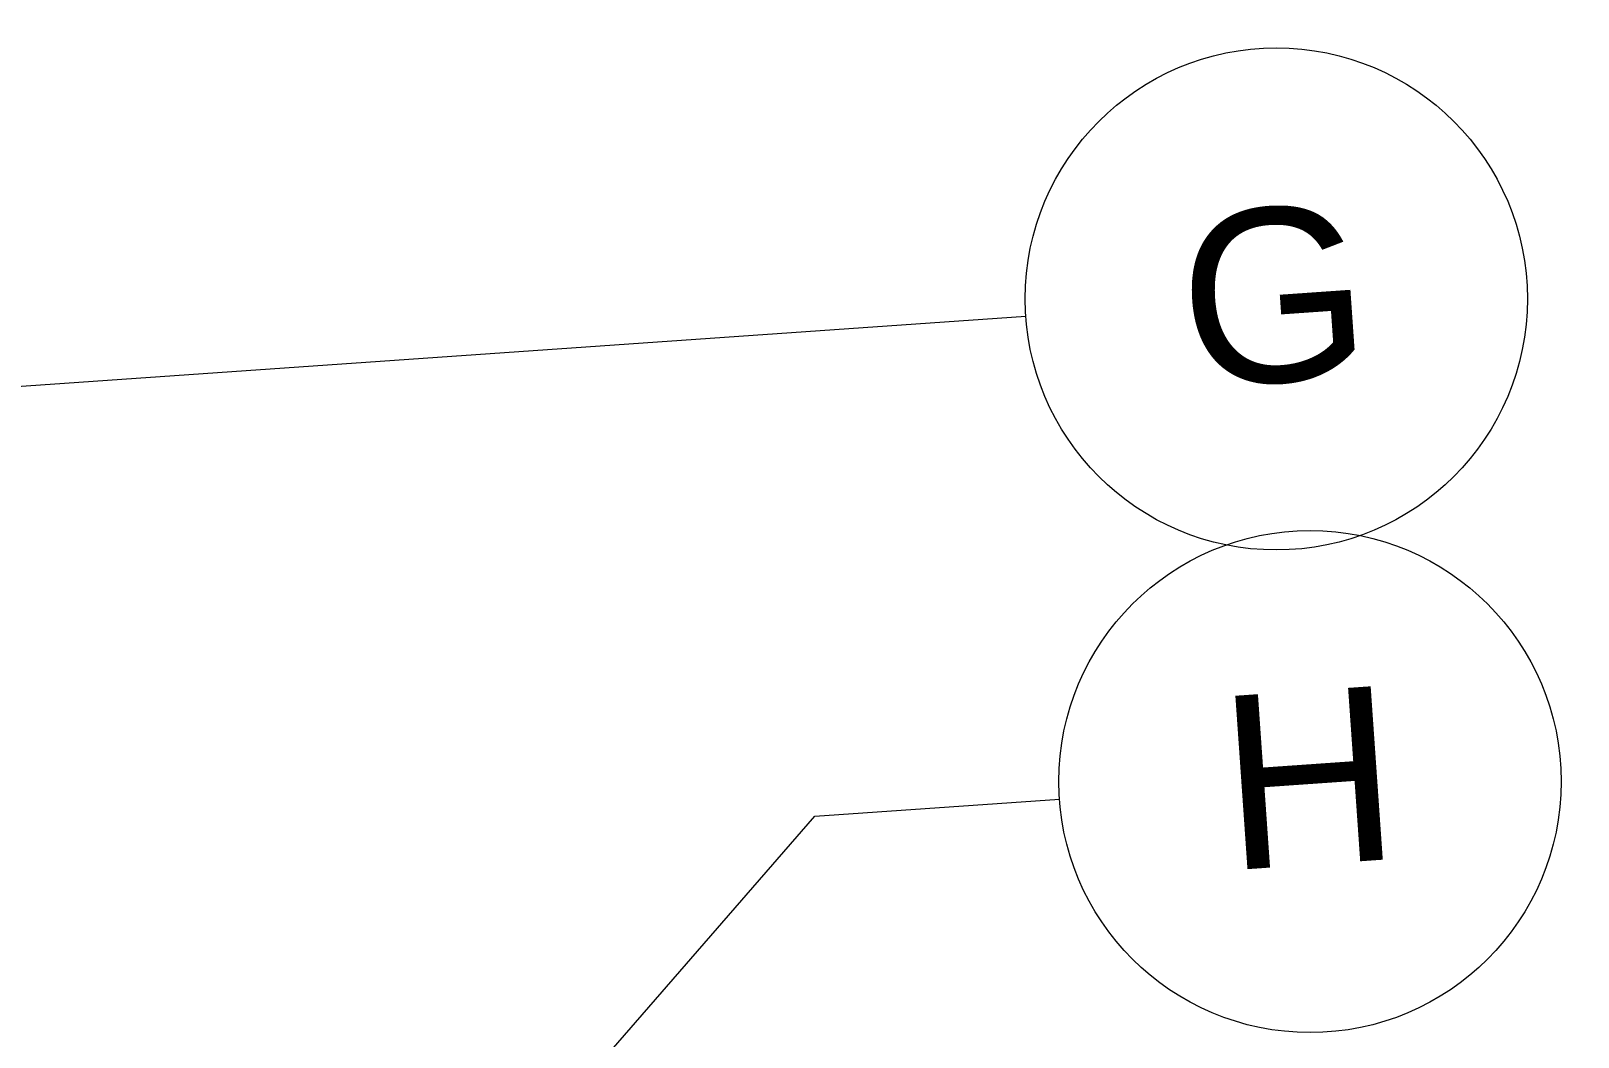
# Model space of a CAD drawing. Header units: millimetres. Extents: x 50357 to 985146, y 723188 to 1803594.
# Drawn here: x 830041.85 to 830049.86, y 817679.58 to 817684.79 of the extents above; entities that cross this region are included whole.
import ezdxf

# ---------------------------------------------------------------- set-up
doc = ezdxf.new("R2010")
doc.units = ezdxf.units.MM
doc.header["$LTSCALE"] = 3
doc.header["$MEASUREMENT"] = 0
doc.linetypes.add('Grid Line', pattern=[22.225, 12.7, -3.175, 3.175, -3.175])
doc.layers.add('S-GRID', color=1, linetype='Continuous', lineweight=9)
doc.layers.add('S-GRID-IDEN', color=1, linetype='Continuous', lineweight=9)
doc.styles.add('Arial_1', font='arial.ttf', dxfattribs={"height": 3})

# ---------------------------------------------------------------- blocks, each defined once
blk = doc.blocks.new('Grid - M_Grid Head - Circle-45800-15_F GBP')
at = {"layer": 'S-GRID-IDEN'}
blk.add_circle((0, 0), 6.5, dxfattribs=at)

msp = doc.modelspace()

# ---------------------------------------------------------------- linework, layer by layer
at = {"layer": 'S-GRID', "linetype": 'Grid Line'}
msp.add_line((830047.0037, 817683.3085), (829924.3391, 817674.7333), dxfattribs=at)
at = {"layer": 'S-GRID'}
for p, q in [((830045.9115, 817680.721), (830047.1784, 817680.8096)), ((830044.7332, 817679.3656), (830045.9115, 817680.721))]:
    msp.add_line(p, q, dxfattribs=at)

# ---------------------------------------------------------------- block references
at = {"layer": 'S-GRID-IDEN', "xscale": 0.1999999999999999, "yscale": 0.1999999999999999, "zscale": 0.1999999999999999, "rotation": 93.99890853402593}
for p in [(830048.3006, 817683.3992), (830048.4753, 817680.9003)]:
    msp.add_blockref('Grid - M_Grid Head - Circle-45800-15_F GBP', p, dxfattribs=at)

# ---------------------------------------------------------------- texts
at = {"layer": 'S-GRID-IDEN', "char_height": 0.9, "attachment_point": 1, "rotation": 3.99891, "style": 'Arial_1'}
for s, insert, width in [('\\fArial|b0|i0|c134|p34|;G', (830047.7712, 817683.8333), 1.202531), ('\\fArial|b0|i0|c134|p34|;H', (830047.9858, 817681.3372), 1.106329)]:
    msp.add_mtext(s, dxfattribs=dict(at, insert=insert, width=width))

doc.saveas('drawing.dxf')
